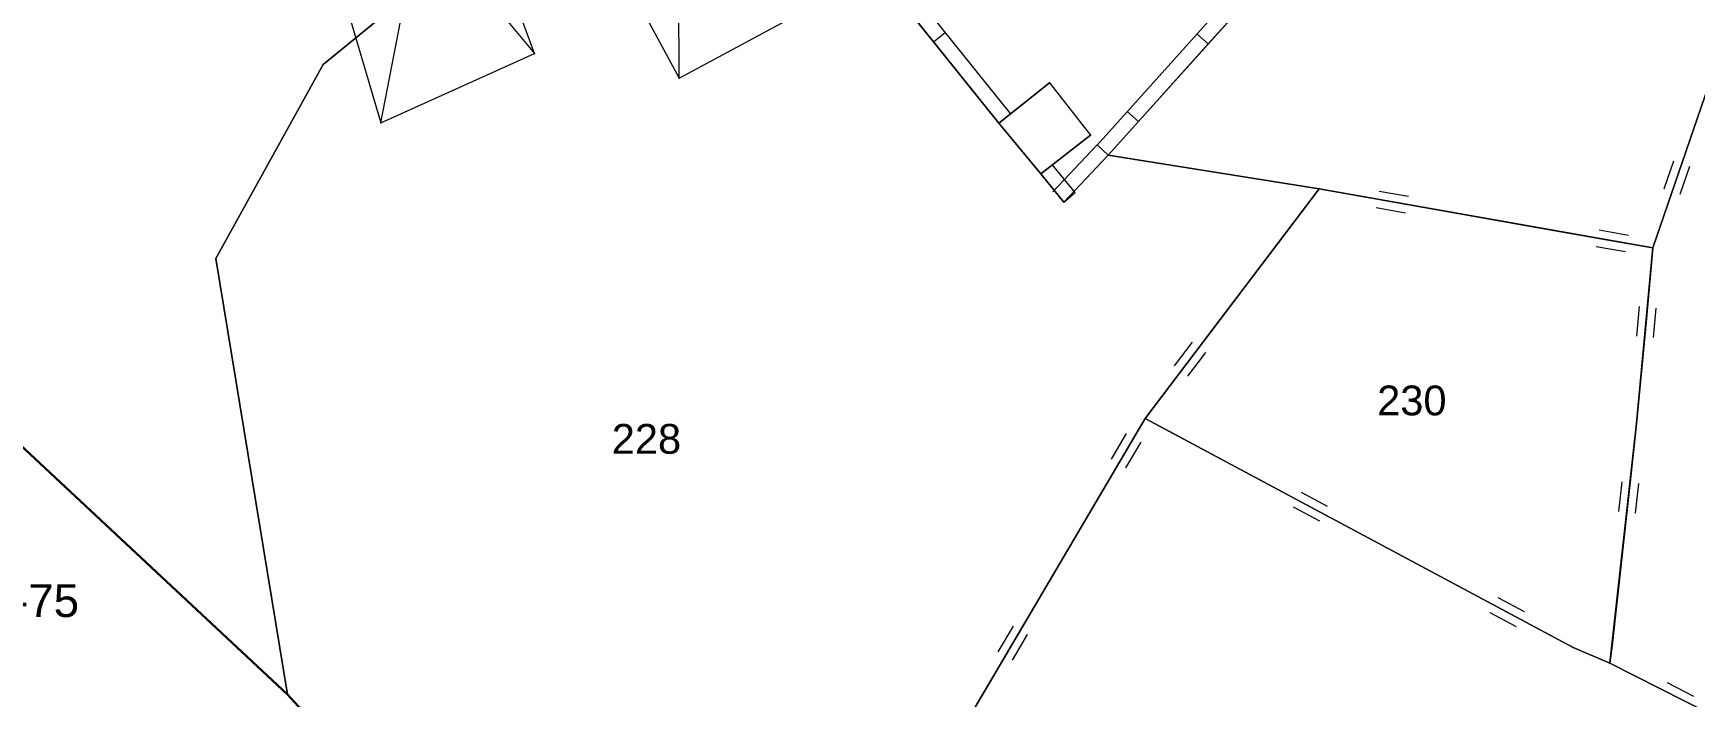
# Model space of a CAD drawing. Header units: millimetres. Extents: x 614452 to 616952, y 4151662 to 4153442.
# Drawn here: x 615421.8 to 615533.4, y 4152303.6 to 4152348.2 of the extents above; entities that cross this region are included whole.
import ezdxf
from ezdxf.xclip import XClip

# ---------------------------------------------------------------- set-up
doc = ezdxf.new("R2010")
doc.units = ezdxf.units.MM
doc.header["$XCLIPFRAME"] = 2
for name, color, linetype, lineweight in [('02_ADA_ALN_YENI', 7, 'Continuous', 30), ('03_PARSEL_ALN_ESKI', 18, 'Continuous', 0), ('03_PARSEL_ALN_YENI', 171, 'Continuous', 0), ('03_PARSEL_NO_ESKI', 5, 'Continuous', 0), ('03_PARSEL_SNR_YENI', 5, 'Continuous', 0), ('04_YAPI_ALN_TSCLSIZ', 18, 'Continuous', 0), ('04_YAPI_SNR_TSCLSZ', 77, 'Continuous', 0), ('07_SNRTIP_GECERLI', 30, 'Continuous', 0), ('07_SNRTIP_SABIT', 18, 'Continuous', 0), ('NOKTA_PARSEL_ESKI', 6, 'Continuous', 0), ('NOKTA_PARSEL_YENI', 30, 'Continuous', 0), ('NOKTA_YAPI_TSCLSIZ', 77, 'Continuous', 0)]:
    doc.layers.add(name, color=color, linetype=linetype, lineweight=lineweight)
doc.layers.add('Unknown_Point_Feature', color=7, linetype='Continuous')
doc.styles.get("Standard").update_dxf_attribs({"font": 'Arial'})

# ---------------------------------------------------------------- blocks, each defined once
blk = doc.blocks.new('fggg')
at = {"layer": '02_ADA_ALN_YENI', "color": 252}
blk.add_polyline3d([(615413.77, 4152327.23, 0), (615438.88, 4152303.77, 0), (615467.16, 4152272.82, 0)], dxfattribs=at)
at = {"layer": '03_PARSEL_ALN_ESKI', "color": 252}
for p in [(615514.72, 4152323.53), (615463.3, 4152320.95)]:
    blk.add_point(p, dxfattribs=at)
at = {"layer": '03_PARSEL_ALN_YENI', "color": 252}
for points in [[(615486.67, 4152342.17, 0), (615466.82, 4152366.92, 0), (615477.96, 4152375.12, 0), (615499.81, 4152392.32, 0), (615491.68, 4152401.03, 0), (615481.49, 4152411.85, 0), (615487.98, 4152418.33, 0), (615496.78, 4152409.62, 0), (615513.94, 4152394.05, 0), (615516.66, 4152391.39, 0), (615528.23, 4152382.2, 0), (615521.9, 4152373.12, 0), (615514.08, 4152362.29, 0), (615510.09, 4152357.89, 0), (615494.02, 4152340.02, 0), (615491.03, 4152336.86, 0), (615489.49, 4152338.75, 0), (615486.67, 4152342.17, 0)], [(615466.82, 4152366.92, 0), (615441.28, 4152346.09, 0), (615434.08, 4152333.07, 0), (615438.88, 4152303.77, 0), (615413.77, 4152327.23, 0), (615411.43, 4152335.6, 0), (615399.2, 4152351.25, 0), (615415.69, 4152372.71, 0), (615422.33, 4152376.28, 0), (615429.74, 4152379.72, 0), (615435.69, 4152367.2, 0), (615447.16, 4152372.33, 0), (615440.42, 4152387.37, 0), (615443.71, 4152389.5, 0), (615452.83, 4152394.8, 0), (615459.01, 4152383.53, 0), (615462.99, 4152375.15, 0), (615465.9, 4152369.98, 0), (615466.82, 4152366.92, 0)], [(615521.9, 4152373.12, 0), (615543.24, 4152360.95, 0), (615535.09, 4152346.81, 0), (615530.61, 4152333.78, 0), (615508.19, 4152337.74, 0), (615494.02, 4152340.02, 0), (615510.09, 4152357.89, 0), (615514.08, 4152362.29, 0), (615521.9, 4152373.12, 0)], [(615467.16, 4152272.82, 0), (615438.88, 4152303.77, 0), (615434.08, 4152333.07, 0), (615441.28, 4152346.09, 0), (615466.82, 4152366.92, 0), (615486.67, 4152342.17, 0), (615489.49, 4152338.75, 0), (615491.03, 4152336.86, 0), (615494.02, 4152340.02, 0), (615508.19, 4152337.74, 0), (615496.51, 4152322.32, 0), (615485.08, 4152302.92, 0), (615478.32, 4152291.8, 0), (615474.46, 4152285.3, 0), (615467.16, 4152272.82, 0)], [(615564.18, 4152281.89, 0), (615546.97, 4152294.52, 0), (615537.71, 4152300.81, 0), (615527.73, 4152305.88, 0), (615529.52, 4152321.98, 0), (615530.61, 4152333.78, 0), (615535.09, 4152346.81, 0), (615543.24, 4152360.95, 0), (615561.73, 4152354, 0), (615568.14, 4152341.49, 0), (615568.03, 4152334.22, 0), (615563.27, 4152319.41, 0), (615565.68, 4152312.1, 0), (615571.31, 4152303.24, 0), (615582.83, 4152291.11, 0), (615578.65, 4152287.26, 0), (615569.33, 4152278.66, 0), (615564.18, 4152281.89, 0)], [(615508.19, 4152337.74, 0), (615530.61, 4152333.78, 0), (615529.52, 4152321.98, 0), (615527.73, 4152305.88, 0), (615525.25, 4152306.93, 0), (615496.51, 4152322.32, 0), (615508.19, 4152337.74, 0)], [(615567.72, 4152182.35, 0), (615529.18, 4152178.55, 0), (615467.16, 4152272.82, 0), (615474.46, 4152285.3, 0), (615478.32, 4152291.8, 0), (615485.08, 4152302.92, 0), (615496.51, 4152322.32, 0), (615525.25, 4152306.93, 0), (615527.73, 4152305.88, 0), (615537.71, 4152300.81, 0), (615546.97, 4152294.52, 0), (615564.18, 4152281.89, 0), (615552.66, 4152266.63, 0), (615550.36, 4152262.08, 0), (615547.23, 4152255.91, 0), (615544.66, 4152250.83, 0), (615556.57, 4152232.16, 0), (615564.14, 4152220.94, 0), (615583.07, 4152188.56, 0), (615567.72, 4152182.35, 0)]]:
    blk.add_polyline3d(points, close=True, dxfattribs=at)
at = {"layer": '03_PARSEL_SNR_YENI', "color": 252}
for p, q in [((615487.45, 4152342.8, 0.95), (615467.6, 4152367.55, 0.95)), ((615509.34, 4152358.56, 0.95), (615493.28, 4152340.69, 0.95)), ((615482.29, 4152347.63, 0.95), (615477.91, 4152353.09, 0.95)), ((615505.41, 4152352.68, 0.95), (615500.73, 4152347.48, 0.95)), ((615482.29, 4152347.63, 0.95), (615483.07, 4152348.26, 0.95)), ((615486.67, 4152342.17, 0.95), (615482.29, 4152347.63, 0.95)), ((615500.73, 4152347.48, 0.95), (615499.98, 4152348.15, 0.95)), ((615500.73, 4152347.48, 0.95), (615496.05, 4152342.27, 0.95)), ((615532.24, 4152338.51, 0.95), (615535.09, 4152346.81, 0.95)), ((615486.67, 4152342.17, 0.95), (615487.45, 4152342.8, 0.95)), ((615496.05, 4152342.27, 0.95), (615494.02, 4152340.02, 0.95)), ((615496.05, 4152342.27, 0.95), (615495.3, 4152342.94, 0.95)), ((615493.29, 4152340.71, 0.95), (615490.3, 4152337.55, 0.95)), ((615494.02, 4152340.02, 0.95), (615491.03, 4152336.86, 0.95)), ((615494.02, 4152340.02, 0.95), (615493.29, 4152340.71, 0.95)), ((615494.02, 4152340.02, 642.76), (615508.19, 4152337.74, 637.4)), ((615491.03, 4152336.86, 0.95), (615489.49, 4152338.75, 0.95)), ((615491.81, 4152337.5, 0.95), (615490.26, 4152339.38, 0.95)), ((615531.38, 4152337.74, 0.95), (615532.03, 4152339.63, 0.95)), ((615532.44, 4152337.38, 0.95), (615533.09, 4152339.27, 0.95)), ((615505.57, 4152334.28, 0.95), (615508.19, 4152337.74, 0.95)), ((615508.19, 4152337.74, 0.95), (615513.12, 4152336.87, 0.95)), ((615512.23, 4152337.59, 0.95), (615514.2, 4152337.25, 0.95)), ((615530.61, 4152333.78, 0.95), (615532.24, 4152338.51, 0.95)), ((615491.03, 4152336.86, 0.95), (615491.81, 4152337.5, 0.95)), ((615512.03, 4152336.49, 0.95), (615514, 4152336.14, 0.95)), ((615513.12, 4152336.87, 0.95), (615522.96, 4152335.13, 0.95)), ((615499.53, 4152326.3, 0.95), (615505.57, 4152334.28, 0.95)), ((615522.96, 4152335.13, 0.95), (615527.89, 4152334.26, 0.95)), ((615527, 4152334.99, 0.95), (615528.97, 4152334.64, 0.95)), ((615527.89, 4152334.26, 0.95), (615530.61, 4152333.78, 0.95)), ((615526.81, 4152333.88, 0.95), (615528.78, 4152333.53, 0.95)), ((615530.61, 4152333.78, 0.95), (615530.15, 4152328.8, 0.95)), ((615529.68, 4152329.85, 0.95), (615529.5, 4152327.85, 0.95)), ((615530.15, 4152328.8, 0.95), (615529.52, 4152321.98, 0.95)), ((615530.8, 4152329.74, 0.95), (615530.62, 4152327.75, 0.95)), ((615498.48, 4152325.85, 0.95), (615499.69, 4152327.44, 0.95)), ((615499.38, 4152325.17, 0.95), (615500.59, 4152326.76, 0.95)), ((615496.51, 4152322.32, 0.95), (615499.53, 4152326.3, 0.95)), ((615495.24, 4152320.15, 0.95), (615496.51, 4152322.32, 0.95)), ((615498.8, 4152321.09, 0.95), (615496.51, 4152322.32, 0.95)), ((615529.52, 4152321.98, 0.95), (615528.97, 4152317.01, 0.95)), ((615494.24, 4152319.58, 0.95), (615495.26, 4152321.3, 0.95)), ((615507.62, 4152316.37, 0.95), (615498.8, 4152321.09, 0.95)), ((615492.7, 4152315.84, 0.95), (615495.24, 4152320.15, 0.95)), ((615495.21, 4152319, 0.95), (615496.23, 4152320.73, 0.95)), ((615528.52, 4152318.07, 0.95), (615528.3, 4152316.08, 0.95)), ((615529.64, 4152317.94, 0.95), (615529.42, 4152315.95, 0.95)), ((615508.76, 4152316.4, 0.95), (615507, 4152317.34, 0.95)), ((615512.02, 4152314.01, 0.95), (615507.62, 4152316.37, 0.95)), ((615528.97, 4152317.01, 0.95), (615527.87, 4152307.07, 0.95)), ((615487.62, 4152307.23, 0.95), (615492.7, 4152315.84, 0.95)), ((615508.23, 4152315.41, 0.95), (615506.47, 4152316.35, 0.95)), ((615520.84, 4152309.29, 0.95), (615512.02, 4152314.01, 0.95)), ((615521.99, 4152309.32, 0.95), (615520.22, 4152310.26, 0.95)), ((615521.46, 4152308.33, 0.95), (615519.69, 4152309.27, 0.95)), ((615525.25, 4152306.93, 0.95), (615520.84, 4152309.29, 0.95)), ((615486.63, 4152306.65, 0.95), (615487.65, 4152308.37, 0.95)), ((615487.6, 4152306.08, 0.95), (615488.61, 4152307.8, 0.95)), ((615485.08, 4152302.92, 0.95), (615487.62, 4152307.23, 0.95)), ((615527.73, 4152305.88, 0.95), (615525.25, 4152306.93, 0.95)), ((615527.87, 4152307.07, 0.95), (615527.73, 4152305.88, 0.95)), ((615527.73, 4152305.88, 0.95), (615532.19, 4152303.62, 0.95)), ((615531.56, 4152304.57, 0.95), (615533.34, 4152303.67, 0.95))]:
    blk.add_line(p, q, dxfattribs=at)
for p in [(615486.67, 4152342.17, 641.34), (615494.02, 4152340.02, 642.76), (615494.02, 4152340.02, 642.76), (615489.49, 4152338.75, 643.16), (615508.19, 4152337.74, 637.4), (615508.19, 4152337.74, 637.4), (615491.03, 4152336.86, 642.69), (615491.03, 4152336.86, 642.69), (615530.61, 4152333.78, 633.98), (615530.61, 4152333.78, 633.98), (615530.61, 4152333.78, 633.98), (615496.51, 4152322.32, 638.38), (615496.51, 4152322.32, 638.38), (615496.51, 4152322.32, 638.38), (615529.52, 4152321.98, 633.37), (615529.52, 4152321.98, 633.37), (615525.25, 4152306.93, 632.93), (615525.25, 4152306.93, 632.93), (615527.73, 4152305.88, 632.79), (615527.73, 4152305.88, 632.79), (615527.73, 4152305.88, 632.79)]:
    blk.add_point(p, dxfattribs=at)
at = {"layer": '04_YAPI_ALN_TSCLSIZ', "color": 252}
blk.add_polyline3d([(615492.84, 4152341.36, 0), (615489.49, 4152338.75, 0), (615486.67, 4152342.17, 0), (615490.08, 4152344.86, 0), (615492.84, 4152341.36, 0)], close=True, dxfattribs=at)
at = {"layer": '04_YAPI_SNR_TSCLSZ', "color": 252}
for p, q in [((615465.2, 4152345.18), (615465.07, 4152369.54, 647.14)), ((615441.13, 4152364.07, 645.38), (615455.49, 4152346.83, 642.75)), ((615445.16, 4152342.19, 641.68), (615449.32, 4152363.59, 645.89)), ((615455.49, 4152346.83, 642.75), (615449.32, 4152363.59, 645.89)), ((615455.01, 4152364.12, 645.51), (615465.2, 4152345.18)), ((615440.18, 4152359.08, 643.26), (615445.16, 4152342.19, 641.68)), ((615465.2, 4152345.18), (615478.56, 4152352.38, 641.9)), ((615445.16, 4152342.19, 641.68), (615455.49, 4152346.83, 642.75)), ((615490.08, 4152344.86, 640.35), (615486.67, 4152342.17, 641.34)), ((615490.08, 4152344.86, 640.35), (615492.84, 4152341.36, 640.69)), ((615486.67, 4152342.17, 641.34), (615489.49, 4152338.75, 643.16)), ((615489.49, 4152338.75, 643.16), (615492.84, 4152341.36, 640.69))]:
    blk.add_line(p, q, dxfattribs=at)
at = {"layer": '07_SNRTIP_GECERLI', "color": 252}
for points in [[(615438.88, 4152303.77, 0), (615434.08, 4152333.07, 0), (615441.28, 4152346.09, 0), (615466.82, 4152366.92, 645.89)], [(615413.77, 4152327.23, 638.7), (615438.88, 4152303.77, 0)], [(615438.88, 4152303.77, 0), (615467.16, 4152272.82, 0)]]:
    blk.add_polyline3d(points, dxfattribs=at)
at = {"layer": '07_SNRTIP_SABIT', "color": 252}
for points in [[(615521.9, 4152373.12, 645.87), (615514.08, 4152362.29, 643.6), (615510.09, 4152357.89, 0), (615494.02, 4152340.02, 642.76)], [(615491.03, 4152336.86, 642.69), (615489.49, 4152338.75, 0), (615486.67, 4152342.17, 643.14), (615466.82, 4152366.92, 645.89)], [(615530.61, 4152333.78, 633.98), (615535.09, 4152346.81, 633.6), (615543.24, 4152360.95, 634.6)], [(615494.02, 4152340.02, 642.76), (615491.03, 4152336.86, 642.69)], [(615494.02, 4152340.02, 642.76), (615508.19, 4152337.74, 637.4)], [(615508.19, 4152337.74, 637.4), (615496.51, 4152322.32, 638.38)], [(615508.19, 4152337.74, 637.4), (615530.61, 4152333.78, 633.98)], [(615530.61, 4152333.78, 633.98), (615529.52, 4152321.98, 633.37), (615527.73, 4152305.88, 632.79)], [(615496.51, 4152322.32, 638.38), (615485.08, 4152302.92, 638.22), (615478.32, 4152291.8, 635.94), (615474.46, 4152285.3, 633.56), (615467.16, 4152272.82, 633.56)], [(615527.73, 4152305.88, 632.79), (615525.25, 4152306.93, 632.93), (615496.51, 4152322.32, 638.38)], [(615527.73, 4152305.88, 632.79), (615537.71, 4152300.81, 630.04), (615546.97, 4152294.52, 628.85), (615564.18, 4152281.89, 625.59)]]:
    blk.add_polyline3d(points, dxfattribs=at)
at = {"layer": 'NOKTA_PARSEL_ESKI', "color": 252}
for p in [(615441.28, 4152346.09), (615434.08, 4152333.07), (615438.88, 4152303.77)]:
    blk.add_point(p, dxfattribs=at)
at = {"layer": 'NOKTA_PARSEL_YENI', "color": 252}
for p in [(615486.67, 4152342.17, 641.34), (615494.02, 4152340.02, 642.76), (615489.49, 4152338.75, 643.16), (615508.19, 4152337.74, 637.4), (615491.03, 4152336.86, 642.69), (615530.61, 4152333.78, 633.98), (615496.51, 4152322.32, 638.38), (615529.52, 4152321.98, 633.37), (615525.25, 4152306.93, 632.93), (615527.73, 4152305.88, 632.79)]:
    blk.add_point(p, dxfattribs=at)
at = {"layer": 'NOKTA_YAPI_TSCLSIZ', "color": 252}
for p in [(615455.49, 4152346.83, 642.75), (615465.2, 4152345.18), (615490.08, 4152344.86, 640.35), (615445.16, 4152342.19, 641.68), (615492.84, 4152341.36, 640.69)]:
    blk.add_point(p, dxfattribs=at)
at = {"layer": '03_PARSEL_NO_ESKI', "color": 252}
for s, p in [('230', (615512.09, 4152322.53)), ('228', (615460.67, 4152319.95))]:
    blk.add_text(s, height=2, dxfattribs=at).set_placement(p)

msp = doc.modelspace()

# ---------------------------------------------------------------- block references
ref = msp.add_blockref('fggg', (0, 0))
XClip(ref).set_block_clipping_path([(615240.7433106549, 4153442.5), (615240.7433106545, 4152542.5), (614452.5, 4152542.5), (614452.5, 4151662.5), (616764.340303037, 4151662.5), (616764.340303037, 4152542.5), (616327.5, 4152542.5), (616327.5, 4153442.5)])

# ---------------------------------------------------------------- texts
at = {"layer": 'Unknown_Point_Feature', "color": 0}
msp.add_text('3 x t-75', height=2.2, dxfattribs=at).set_placement((615414.64, 4152308.98))

doc.saveas('drawing.dxf')
